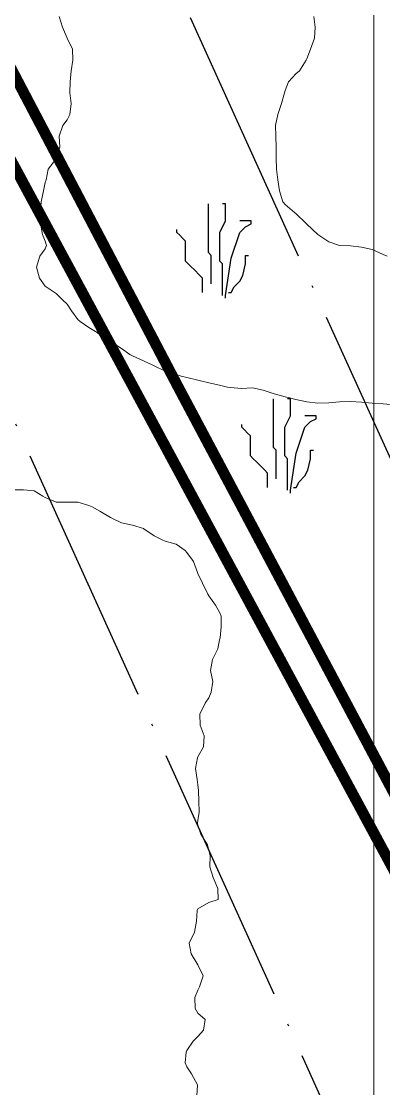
# Model space of a CAD drawing. Header units: centimetres. Extents: x 0 to 642158, y -847 to 649707.
# Drawn here: x 617050.66 to 617067.27, y 620892.57 to 620941.52 of the extents above; entities that cross this region are included whole.
import ezdxf

# ---------------------------------------------------------------- set-up
doc = ezdxf.new("R2010")
doc.units = ezdxf.units.CM
doc.header["$MEASUREMENT"] = 0
doc.linetypes.add('ACAD_ISO04W100', pattern=[30, 24, -3, 0, -3])
for name, color, linetype, lineweight in [('MEV_grille', 254, 'Continuous', 9), ('MEV_schema paysager_V', 7, 'Continuous', 20), ('MEV_vegetal_V', 7, 'Continuous', 25), ('WAL_topographie 0.5', 253, 'Continuous', 20)]:
    doc.layers.add(name, color=color, linetype=linetype, lineweight=lineweight)
doc.layers.add('MEV_schema paysager_Ha', color=7, linetype='Continuous', lineweight=25, transparency=0.13)
picture_1 = doc.add_image_def('image2.png', size_in_pixel=(6614, 11023))

# ---------------------------------------------------------------- blocks, each defined once
blk = doc.blocks.new('legende vegetal')
at = {"linetype": 'ACAD_ISO04W100', "ltscale": 0.5}
for points in [[(617100.688, 620848.054), (617053.555, 620952.006)], [(617093.335, 620827.948), (617039.497, 620946.687)]]:
    blk.add_lwpolyline(points, dxfattribs=at)
for points in [[(617059.265, 620929.286), (617059.265, 620930.599), (617059.133, 620930.73), (617059.133, 620932.963)], [(617059.79, 620928.76), (617059.79, 620930.205), (617059.659, 620930.336), (617059.659, 620931.649), (617059.922, 620932.175), (617059.922, 620932.963), (617059.79, 620932.963)], [(617059.922, 620928.629), (617059.922, 620928.76), (617060.184, 620930.467), (617060.578, 620931.649), (617060.841, 620931.912), (617061.104, 620932.043), (617061.104, 620932.175), (617060.578, 620932.175)], [(617058.871, 620928.892), (617058.871, 620929.548), (617058.739, 620929.679), (617058.477, 620929.942), (617058.345, 620930.073), (617058.214, 620930.205), (617058.082, 620930.336), (617058.082, 620931.255), (617057.951, 620931.387), (617057.82, 620931.518), (617057.688, 620931.649), (617057.688, 620931.781)], [(617060.053, 620928.892), (617060.184, 620928.892), (617060.316, 620929.154), (617060.578, 620929.417), (617060.71, 620929.679), (617060.841, 620930.205), (617060.841, 620930.599), (617060.973, 620930.599)], [(617062.245, 620920.348), (617062.245, 620921.661), (617062.114, 620921.792), (617062.114, 620924.025)], [(617062.77, 620919.823), (617062.77, 620921.267), (617062.639, 620921.398), (617062.639, 620922.712), (617062.902, 620923.237), (617062.902, 620924.025), (617062.77, 620924.025)], [(617062.902, 620919.691), (617062.902, 620919.823), (617063.165, 620921.53), (617063.559, 620922.712), (617063.821, 620922.974), (617064.084, 620923.106), (617064.084, 620923.237), (617063.559, 620923.237)], [(617061.851, 620919.954), (617061.851, 620920.611), (617061.72, 620920.742), (617061.457, 620921.004), (617061.325, 620921.136), (617061.194, 620921.267), (617061.063, 620921.398), (617061.063, 620922.318), (617060.931, 620922.449), (617060.8, 620922.58), (617060.669, 620922.712), (617060.669, 620922.843)], [(617063.033, 620919.954), (617063.165, 620919.954), (617063.296, 620920.217), (617063.559, 620920.479), (617063.69, 620920.742), (617063.821, 620921.267), (617063.821, 620921.661), (617063.953, 620921.661)]]:
    blk.add_lwpolyline(points)
blk = doc.blocks.new('*U112')
at = {"layer": 'MEV_grille', "transparency": 33554687}
blk.add_lwpolyline([(0, 1825.476), (0, -1825.476)], dxfattribs=at)
blk = doc.blocks.new('*U113')
at = {"layer": 'MEV_grille', "color": 0, "linetype": 'ByBlock', "lineweight": -2, "transparency": 16777216}
blk.add_blockref('*U112', (1700, 0), dxfattribs=at)

msp = doc.modelspace()

# ---------------------------------------------------------------- hatches: boundary and pattern name
at = {"layer": 'MEV_schema paysager_Ha', "transparency": 33554687}
h = msp.add_hatch(dxfattribs=at)
h.set_pattern_fill('AR-CONC', color=256, angle=180)
h.set_pattern_definition([(230, (-1675.227, 123.2765), (-7.172601826, 0.62752135), [0.75, -8.25]), (175, (-1675.227, 123.2765), (1.387513336, -7.52192134), [0.6, -6.6]), (280.4514445, (-1675.8244, 123.329), (-5.78508847, -6.89439991), [0.63740192, -7.01142112]), (226.1842, (-1675.227, 121.2765), (-10.67241331, 1.65519281), [1.125, -12.375]), (276.6356355, (-1676.116, 121.414), (-9.34661946, -9.74118601), [0.95610342, -10.5171376]), (171.184164, (-1675.227, 121.277), (-9.34661945, -9.741186), [0.9, -9.90000001]), (201, (-1676.227, 121.7765), (-5.96907052, 4.026188907), [0.75, -8.25]), (146, (-1676.227, 121.7765), (-2.43315332, -7.25150045), [0.6, -6.6]), (251.4514447, (-1676.724, 122.112), (-8.40222377, -3.22531153), [0.6374019, -7.01142112]), (217.5, (-1675.2267, 123.2765), (-0.121598553, -3.328938538), [0, -6.52, 0, -6.7, 0, -6.625]), (187.5, (-1675.2267, 123.2765), (-2.630695374, -3.944117119), [0, -3.82, 0, -6.37, 0, -2.525]), (147.5, (-1672.9967, 123.2765), (-5.338224362, 0.225548717), [0, -2.5, 0, -7.8, 0, -10.35]), (137.5, (-1671.9967, 123.2765), (-5.831861693, -1.001049823), [0, -3.25, 0, -5.18, 0, -7.35])])
edge = h.paths.add_edge_path()
edge.add_line((617121.976, 620796.785), (617116.058, 620796.437))
edge.add_line((617116.058, 620796.437), (617105.963, 620797.481))
edge.add_line((617105.963, 620797.481), (617097.26, 620799.569))
edge.add_line((617097.26, 620799.569), (617084.032, 620804.675))
edge.add_line((617084.032, 620804.675), (617074.517, 620808.156))
edge.add_line((617074.517, 620808.156), (617071.268, 620810.361))
edge.add_line((617071.268, 620810.361), (617068.035, 620815.249))
edge.add_line((617068.035, 620815.249), (617064.74, 620822.031))
edge.add_line((617064.74, 620822.031), (617058.58, 620835.061))
edge.add_line((617058.58, 620835.061), (617054.406, 620845.682))
edge.add_line((617054.406, 620845.682), (617050.113, 620855.788))
edge.add_line((617050.113, 620855.788), (617045.999, 620866.351))
edge.add_line((617045.999, 620866.351), (617039.9, 620880.234))
edge.add_line((617039.9, 620880.234), (617033.652, 620896.308))
edge.add_line((617033.652, 620896.308), (617025.229, 620915.529))
edge.add_line((617025.229, 620915.529), (617016.633, 620934.812))
edge.add_line((617016.633, 620934.812), (617010.519, 620947.98))
edge.add_line((617010.519, 620947.98), (617007.218, 620955.828))
edge.add_line((617007.218, 620955.828), (617006.52, 620959.235))
edge.add_line((617006.52, 620959.235), (617008.724, 620965.501))
edge.add_line((617008.724, 620965.501), (617011.045, 620971.651))
edge.add_line((617011.045, 620971.651), (617007.564, 620972.231))
edge.add_line((617007.564, 620972.231), (617005.823, 620968.054))
edge.add_line((617005.823, 620968.054), (617003.516, 620963.511))
edge.add_arc((617021.194, 620957.62), 18.633, 161.5689, 193.1272)
edge.add_line((617003.047, 620953.388), (617005.585, 620947.723))
edge.add_line((617005.585, 620947.723), (617013.167, 620930.996))
edge.add_line((617013.167, 620930.996), (617022.942, 620907.238))
edge.add_line((617022.942, 620907.238), (617027.498, 620897.228))
edge.add_line((617027.498, 620897.228), (617030.865, 620889.78))
edge.add_line((617030.865, 620889.78), (617036.107, 620876.701))
edge.add_line((617036.107, 620876.701), (617043.655, 620861.585))
edge.add_line((617043.655, 620861.585), (617046.557, 620854.81))
edge.add_line((617046.557, 620854.81), (617048.998, 620848.669))
edge.add_line((617048.998, 620848.669), (617052.461, 620839.281))
edge.add_line((617052.461, 620839.281), (617057.299, 620827.332))
edge.add_line((617057.299, 620827.332), (617062.853, 620815.779))
edge.add_line((617062.853, 620815.779), (617071.7, 620800.2))
edge.add_line((617071.7, 620800.2), (617077.519, 620790.622))
edge.add_line((617077.519, 620790.622), (617081.641, 620781.651))
edge.add_line((617081.641, 620781.651), (617084.066, 620779.105))
edge.add_line((617084.066, 620779.105), (617105.15, 620789.126))
edge.add_line((617105.15, 620789.126), (617121.976, 620796.785))

# ---------------------------------------------------------------- linework, layer by layer
at = {"layer": 'MEV_schema paysager_V', "color": 60, "const_width": 0.5}
for points in [[(617031.788, 620956.038), (617037.219, 620955.133), (617041.18, 620952.305), (617045.254, 620947.893), (617049.328, 620940.993), (617057.815, 620924.816), (617073.618, 620895.074), (617081.471, 620880.409), (617087.991, 620867.818), (617092.585, 620859.968), (617097.03, 620855.08), (617101.004, 620853.218), (617106.388, 620852.437), (617112.417, 620852.694), (617116.34, 620854.001), (617120.916, 620857.922)], [(617032.265, 620954.219), (617037.171, 620953.198), (617041.817, 620949.107), (617045.698, 620943.464), (617090.792, 620859.849), (617095.659, 620854.178), (617100.925, 620851.051), (617106.559, 620850.319), (617111.483, 620850.734), (617116.526, 620851.947), (617121.289, 620855.495), (617123.437, 620857.736)]]:
    msp.add_lwpolyline(points, dxfattribs=at)
at = {"layer": 'WAL_topographie 0.5'}
for points in [[(617052.389, 620941.75), (617052.536, 620941.25), (617052.75, 620940.75), (617052.75, 620940.75), (617053.007, 620940.25), (617053.018, 620939.75), (617052.939, 620939.25), (617052.893, 620938.75), (617052.879, 620938.25), (617052.944, 620937.75), (617052.882, 620937.25), (617052.75, 620937), (617052.558, 620936.75), (617052.395, 620936.25), (617052.417, 620935.75), (617052.266, 620935.25), (617052.25, 620935.217), (617051.881, 620934.75), (617051.788, 620934.25), (617051.75, 620934.139), (617051.67, 620933.75), (617051.561, 620933.25), (617051.529, 620932.75), (617051.536, 620932.25), (617051.625, 620931.75), (617051.75, 620931.438), (617051.802, 620931.25), (617051.75, 620931.083), (617051.5, 620930.75), (617051.355, 620930.25), (617051.488, 620929.75), (617051.75, 620929.383), (617051.932, 620929.25), (617052.25, 620929.044), (617052.544, 620928.75), (617052.75, 620928.555), (617052.962, 620928.25), (617053.25, 620927.855), (617053.355, 620927.75), (617053.75, 620927.482), (617054.132, 620927.25), (617054.25, 620927.15), (617054.75, 620926.845), (617054.893, 620926.75), (617055.25, 620926.523), (617055.625, 620926.25), (617055.75, 620926.176), (617056.25, 620925.953), (617056.683, 620925.75), (617056.75, 620925.721), (617057.25, 620925.477), (617057.75, 620925.32), (617057.984, 620925.25), (617058.25, 620925.188), (617058.75, 620925.067), (617059.25, 620924.937), (617059.75, 620924.833), (617060.107, 620924.75), (617060.25, 620924.724), (617060.75, 620924.681), (617061.25, 620924.712), (617061.75, 620924.613), (617062.25, 620924.433), (617062.75, 620924.3), (617062.95, 620924.25), (617063.25, 620924.177), (617063.75, 620924.071), (617064.25, 620924.014), (617064.75, 620924.023), (617065.25, 620924.068), (617065.75, 620924.083), (617066.25, 620924.052), (617066.75, 620924.017), (617067.25, 620923.985), (617067.75, 620923.943)], [(617064.073, 620941.75), (617064.137, 620941.25), (617064.1, 620940.75), (617063.913, 620940.25), (617063.75, 620939.809), (617063.721, 620939.75), (617063.411, 620939.25), (617063.25, 620939.109), (617062.912, 620938.75), (617062.75, 620938.357), (617062.717, 620938.25), (617062.583, 620937.75), (617062.421, 620937.25), (617062.306, 620936.75), (617062.329, 620936.25), (617062.344, 620935.75), (617062.339, 620935.25), (617062.361, 620934.75), (617062.421, 620934.25), (617062.493, 620933.75), (617062.654, 620933.25), (617062.75, 620933.118), (617063.187, 620932.75), (617063.25, 620932.713), (617063.713, 620932.25), (617063.75, 620932.215), (617064.25, 620931.75), (617064.25, 620931.75), (617064.75, 620931.417), (617065.25, 620931.25), (617065.25, 620931.25), (617065.75, 620931.222), (617066.25, 620931.164), (617066.75, 620931.058), (617067.25, 620930.833), (617067.432, 620930.75)], [(617050.25, 620920.044), (617050.75, 620920.034), (617051.25, 620919.985), (617051.646, 620919.75), (617051.75, 620919.692), (617052.25, 620919.477), (617052.75, 620919.471), (617053.25, 620919.471), (617053.75, 620919.316), (617053.896, 620919.25), (617054.25, 620919.052), (617054.75, 620918.764), (617054.776, 620918.75), (617055.25, 620918.525), (617055.75, 620918.42), (617056.25, 620918.26), (617056.269, 620918.25), (617056.75, 620917.933), (617057.107, 620917.75), (617057.25, 620917.68), (617057.75, 620917.54), (617058.173, 620917.25), (617058.25, 620917.167), (617058.553, 620916.75), (617058.733, 620916.25), (617058.75, 620916.2), (617058.964, 620915.75), (617059.208, 620915.25), (617059.25, 620915.173), (617059.555, 620914.75), (617059.75, 620914.432), (617059.824, 620914.25), (617059.821, 620913.75), (617059.767, 620913.25), (617059.75, 620913.15), (617059.667, 620912.75), (617059.424, 620912.25), (617059.33, 620911.75), (617059.432, 620911.25), (617059.355, 620910.75), (617059.25, 620910.5), (617059.083, 620910.25), (617058.837, 620909.75), (617058.863, 620909.25), (617059.046, 620908.75), (617059.012, 620908.25), (617058.75, 620907.792), (617058.733, 620907.75), (617058.641, 620907.25), (617058.717, 620906.75), (617058.75, 620906.5), (617058.776, 620906.25), (617058.792, 620905.75), (617058.813, 620905.25), (617058.75, 620904.875), (617058.729, 620904.75), (617058.75, 620904.65), (617058.893, 620904.25), (617059.197, 620903.75), (617059.25, 620903.5), (617059.309, 620903.25), (617059.3, 620902.75), (617059.45, 620902.25), (617059.667, 620901.75), (617059.688, 620901.25), (617059.25, 620901.104), (617058.75, 620900.817), (617058.715, 620900.75), (617058.694, 620900.25), (617058.592, 620899.75), (617058.35, 620899.25), (617058.438, 620898.75), (617058.75, 620898.25), (617058.75, 620898.25), (617058.99, 620897.75), (617058.83, 620897.25), (617058.75, 620897.083), (617058.617, 620896.75), (617058.625, 620896.25), (617058.75, 620896.036), (617059.083, 620895.75), (617059.013, 620895.25), (617058.75, 620894.972), (617058.54, 620894.75), (617058.25, 620894.327), (617058.21, 620894.25), (617058.167, 620893.75), (617058.25, 620893.571), (617058.464, 620893.25), (617058.73, 620892.75), (617058.7, 620892.25)]]:
    msp.add_lwpolyline(points, dxfattribs=at)

# ---------------------------------------------------------------- block references
at = {"layer": 'MEV_grille', "transparency": 33554687}
msp.add_blockref('*U113', (615366.814, 620593.644), dxfattribs=at)
at = {"layer": 'MEV_vegetal_V'}
msp.add_blockref('legende vegetal', (0.098, 0.193), dxfattribs=at)

# ---------------------------------------------------------------- pictures from other files: only their frames are drawn
image = msp.add_image(picture_1, insert=(616830.845, 620745.783), size_in_units=(429.466, 715.756), dxfattribs=dict(brightness=75))
image.dxf.flags = 7

doc.saveas('drawing.dxf')
